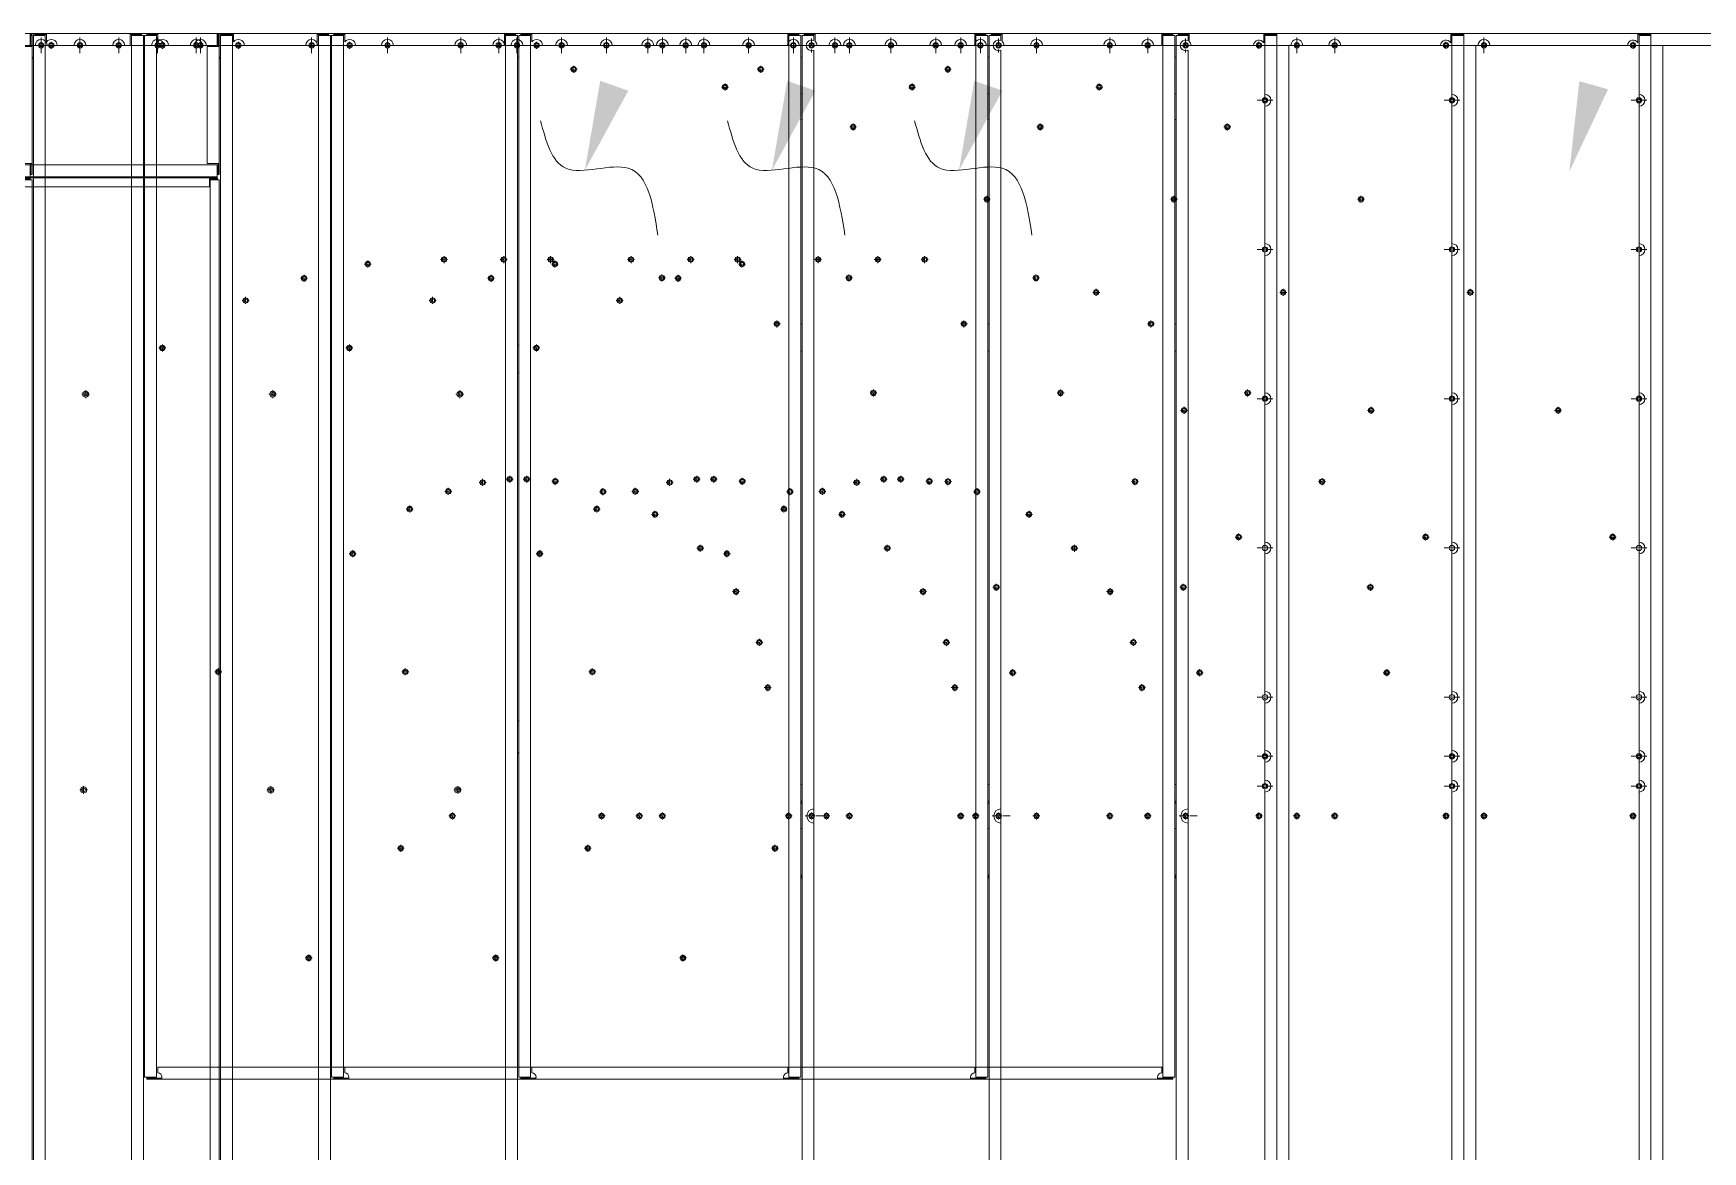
# Model space of a CAD drawing. Header units: millimetres. Extents: x -662849 to 32847, y -140377 to 24217.
# Drawn here: x -657834 to -655035, y -138500 to -136627 of the extents above; entities that cross this region are included whole.
import ezdxf

# ---------------------------------------------------------------- set-up
doc = ezdxf.new("R2010")
doc.units = ezdxf.units.MM
doc.linetypes.add('DASHDOT', pattern=[18.5, 12, -3, 0.5, -3])
doc.layers.add('냉각탑_dim', color=1, linetype='Continuous')

# ---------------------------------------------------------------- blocks, each defined once
blk = doc.blocks.new('1')
at = {"color": 7, "lineweight": 20}
for p, q in [((15742.1, 13502.4), (12749.1, 13502.4)), ((15747.6, 10057.9), (15747.6, 13498.9)), ((15767.6, 13498.9), (15767.6, 10057.9)), ((15769.6, 13502.4), (16223.6, 13502.4)), ((16225.6, 10057.9), (16225.6, 13498.9)), ((16245.6, 13498.9), (16245.6, 10057.9)), ((16247.6, 11753.9), (16247.6, 13498.9)), ((16267.6, 13498.9), (16267.6, 11753.9)), ((16269.6, 13502.4), (17325.6, 13502.4)), ((17327.6, 11753.9), (17327.6, 13498.9)), ((17347.6, 13498.9), (17347.6, 11753.9)), ((17349.6, 10057.9), (17349.6, 13498.9)), ((17371.6, 13502.4), (18123.6, 13502.4)), ((18125.6, 13498.9), (18125.6, 13400.4)), ((18145.6, 13498.9), (18145.6, 10057.9)), ((15392.1, 13482.4), (15437.1, 13482.4)), ((15457.1, 13482.4), (15502.1, 13482.4)), ((15522.1, 13482.4), (15567.1, 13482.4)), ((15587.1, 13482.4), (15632.1, 13482.4)), ((15652.1, 13482.4), (15697.1, 13482.4)), ((15717.1, 13482.4), (15742.1, 13482.4)), ((15725.6, 13480.4), (15725.6, 13284.4)), ((15745.6, 13284.4), (15745.6, 13480.4)), ((15787.6, 13482.4), (16017.6, 13482.4)), ((16037.6, 13482.4), (16223.6, 13482.4)), ((16287.6, 13482.4), (16517.6, 13482.4)), ((16537.6, 13482.4), (16767.6, 13482.4)), ((16787.6, 13482.4), (16861.6, 13482.4)), ((16881.6, 13482.4), (16936.6, 13482.4)), ((16956.6, 13482.4), (17011.6, 13482.4)), ((17031.6, 13482.4), (17105.6, 13482.4)), ((17125.6, 13482.4), (17325.6, 13482.4)), ((17369.6, 12203.4), (17369.6, 13474.3)), ((17374.6, 13482.4), (17605.6, 13482.4)), ((17625.6, 13482.4), (17855.6, 13482.4)), ((17875.6, 13482.4), (18106.6, 13482.4)), ((18165.6, 13482.4), (18165.6, 9922.4)), ((18125.6, 13380.4), (18125.6, 13150.4)), ((15742.1, 13282.4), (13397.1, 13282.4)), ((12749.1, 13262.4), (15742.1, 13262.4)), ((14763.2, 13260.4), (15729, 13260.4)), ((15729, 13245.4), (14763.2, 13245.4)), ((15730.6, 13257.3), (15730.6, 10407.5)), ((15745.6, 10407.5), (15745.6, 13257.3)), ((18125.6, 13130.4), (18125.6, 12900.4)), ((18125.6, 12880.4), (18125.6, 12650.4)), ((18125.6, 12630.4), (18125.6, 12400.4)), ((18125.6, 12380.4), (18125.6, 12301.4)), ((18125.6, 12281.4), (18125.6, 12251.4)), ((18125.6, 12231.4), (18125.6, 10057.9)), ((17369.6, 10057.9), (17369.6, 12179.4)), ((17327.6, 11770.4), (16269.6, 11770.4)), ((17331.8, 11750.4), (16275.8, 11750.4))]:
    blk.add_line(p, q, dxfattribs=at)
at = {"color": 7, "linetype": 'DASHDOT', "lineweight": 20}
for p, q in [((15447.1, 13495.4), (15447.1, 13469.4)), ((15512.1, 13495.4), (15512.1, 13469.4)), ((15577.1, 13495.4), (15577.1, 13469.4)), ((15642.1, 13495.4), (15642.1, 13469.4)), ((15707.1, 13495.4), (15707.1, 13469.4)), ((16027.6, 13495.4), (16027.6, 13469.4)), ((16527.6, 13495.4), (16527.6, 13469.4)), ((16777.6, 13495.4), (16777.6, 13469.4)), ((16871.6, 13495.4), (16871.6, 13469.4)), ((16946.6, 13495.4), (16946.6, 13469.4)), ((17021.6, 13495.4), (17021.6, 13469.4)), ((17115.6, 13495.4), (17115.6, 13469.4)), ((17365.6, 13494.1), (17365.6, 13470.7)), ((17615.6, 13495.4), (17615.6, 13469.4)), ((17865.6, 13495.4), (17865.6, 13469.4)), ((15460.1, 13482.4), (15434.1, 13482.4)), ((15525.1, 13482.4), (15499.1, 13482.4)), ((15590.1, 13482.4), (15564.1, 13482.4)), ((15655.1, 13482.4), (15629.1, 13482.4)), ((15720.1, 13482.4), (15694.1, 13482.4)), ((16040.6, 13482.4), (16014.6, 13482.4)), ((16540.6, 13482.4), (16514.6, 13482.4)), ((16790.6, 13482.4), (16764.6, 13482.4)), ((16884.6, 13482.4), (16858.6, 13482.4)), ((16959.6, 13482.4), (16933.6, 13482.4)), ((17034.6, 13482.4), (17008.6, 13482.4)), ((17128.6, 13482.4), (17102.6, 13482.4)), ((17377.3, 13482.4), (17353.9, 13482.4)), ((17628.6, 13482.4), (17602.6, 13482.4)), ((17878.6, 13482.4), (17852.6, 13482.4)), ((18138.6, 13390.4), (18112.6, 13390.4)), ((18125.6, 13403.4), (18125.6, 13377.4)), ((18125.6, 13153.4), (18125.6, 13127.4)), ((18138.6, 13140.4), (18112.6, 13140.4)), ((18125.6, 12903.4), (18125.6, 12877.4)), ((18138.6, 12890.4), (18112.6, 12890.4)), ((18125.6, 12653.4), (18125.6, 12627.4)), ((18138.6, 12640.4), (18112.6, 12640.4)), ((18125.6, 12403.4), (18125.6, 12377.4)), ((18138.6, 12390.4), (18112.6, 12390.4)), ((18138.6, 12291.4), (18112.6, 12291.4)), ((18125.6, 12304.4), (18125.6, 12278.4)), ((18138.6, 12241.4), (18112.6, 12241.4)), ((18125.6, 12254.4), (18125.6, 12228.4)), ((17369.6, 12207), (17369.6, 12175.8)), ((17385.2, 12191.4), (17354, 12191.4))]:
    blk.add_line(p, q, dxfattribs=at)
at = {"color": 7, "lineweight": 20, "ltscale": 0.0875}
for p, q in [((15742.1, 13502.4), (15742.1, 13498.9)), ((15747.6, 13498.9), (15751.1, 13498.9)), ((15769.6, 13502.4), (15769.6, 13498.9)), ((16223.6, 13502.4), (16223.6, 13498.9)), ((16245.6, 13498.9), (16242.1, 13498.9)), ((16247.6, 13498.9), (16251.1, 13498.9)), ((16269.6, 13502.4), (16269.6, 13498.9)), ((17325.6, 13502.4), (17325.6, 13498.9)), ((17347.6, 13498.9), (17344.1, 13498.9)), ((17349.6, 13498.9), (17353.1, 13498.9)), ((17371.6, 13502.4), (17371.6, 13498.9)), ((18123.6, 13502.4), (18123.6, 13498.9)), ((18145.6, 13498.9), (18142.1, 13498.9)), ((15745.6, 13480.4), (15742.1, 13480.4)), ((15745.6, 13284.4), (15742.1, 13284.4)), ((15742.1, 13262.4), (15742.1, 13265.9)), ((16247.6, 11753.9), (16251.1, 11753.9)), ((17347.6, 11753.9), (17344.1, 11753.9))]:
    blk.add_line(p, q, dxfattribs=at)
at = {"color": 7, "lineweight": 20, "ltscale": 0.0375}
for p, q in [((15743.6, 13498.9), (15742.1, 13498.9)), ((15751.1, 13500.4), (15751.1, 13498.9)), ((16242.1, 13500.4), (16242.1, 13498.9)), ((16251.1, 13498.9), (16251.1, 13500.4)), ((17344.1, 13498.9), (17344.1, 13500.4)), ((17353.1, 13500.4), (17353.1, 13498.9)), ((18142.1, 13500.4), (18142.1, 13498.9)), ((15743.6, 13265.9), (15742.1, 13265.9)), ((15742.5, 13258.8), (15742.5, 13257.3)), ((16251.1, 11753.9), (16251.1, 11752.4)), ((17344.1, 11753.9), (17344.1, 11752.4))]:
    blk.add_line(p, q, dxfattribs=at)
at = {"color": 7, "lineweight": 20, "ltscale": 0.4125}
for p, q in [((15742.1, 13482.4), (15742.1, 13498.9)), ((15751.1, 13498.9), (15767.6, 13498.9)), ((16223.6, 13498.9), (16223.6, 13482.4)), ((16225.6, 13498.9), (16242.1, 13498.9)), ((16251.1, 13498.9), (16267.6, 13498.9)), ((17325.6, 13498.9), (17325.6, 13482.4)), ((17327.6, 13498.9), (17344.1, 13498.9)), ((17353.1, 13498.9), (17369.6, 13498.9)), ((18125.6, 13498.9), (18142.1, 13498.9)), ((15742.1, 13480.4), (15725.6, 13480.4)), ((15725.6, 13284.4), (15742.1, 13284.4)), ((15742.1, 13265.9), (15742.1, 13282.4)), ((16267.6, 11753.9), (16251.1, 11753.9)), ((17344.1, 11753.9), (17327.6, 11753.9))]:
    blk.add_line(p, q, dxfattribs=at)
at = {"color": 7, "lineweight": 20, "ltscale": 0.4625}
for p, q in [((15743.6, 13498.9), (15743.6, 13480.4)), ((15745.6, 13480.4), (15745.6, 13498.9)), ((15751.1, 13502.4), (15769.6, 13502.4)), ((15769.6, 13500.4), (15751.1, 13500.4)), ((16223.6, 13502.4), (16242.1, 13502.4)), ((16242.1, 13500.4), (16223.6, 13500.4)), ((16251.1, 13502.4), (16269.6, 13502.4)), ((16269.6, 13500.4), (16251.1, 13500.4)), ((17325.6, 13502.4), (17344.1, 13502.4)), ((17344.1, 13500.4), (17325.6, 13500.4)), ((17353.1, 13502.4), (17371.6, 13502.4)), ((17371.6, 13500.4), (17353.1, 13500.4)), ((18123.6, 13502.4), (18142.1, 13502.4)), ((18142.1, 13500.4), (18123.6, 13500.4)), ((15743.6, 13284.4), (15743.6, 13265.9)), ((15745.6, 13265.9), (15745.6, 13284.4))]:
    blk.add_line(p, q, dxfattribs=at)
at = {"color": 7, "lineweight": 20, "ltscale": 0.05}
for p, q in [((15743.6, 13498.9), (15745.6, 13498.9)), ((15751.1, 13502.4), (15751.1, 13500.4)), ((16242.1, 13502.4), (16242.1, 13500.4)), ((16251.1, 13502.4), (16251.1, 13500.4)), ((17344.1, 13502.4), (17344.1, 13500.4)), ((17353.1, 13502.4), (17353.1, 13500.4)), ((18142.1, 13502.4), (18142.1, 13500.4)), ((16247.6, 13462.4), (16245.6, 13462.4)), ((16247.6, 13462.4), (16245.6, 13462.4)), ((17349.6, 13462.4), (17347.6, 13462.4)), ((17349.6, 13462.4), (17347.6, 13462.4)), ((15743.6, 13265.9), (15745.6, 13265.9)), ((17347.6, 12244.4), (17349.6, 12244.4)), ((17349.6, 12216.4), (17347.6, 12216.4)), ((17349.6, 12214.4), (17347.6, 12214.4)), ((17349.6, 12212.4), (17347.6, 12212.4)), ((17349.6, 12170.4), (17347.6, 12170.4)), ((17347.6, 12092.8), (17349.6, 12092.8)), ((17347.6, 12090.8), (17349.6, 12090.8)), ((17349.6, 12088.8), (17347.6, 12088.8)), ((17349.6, 12087.2), (17347.6, 12087.2)), ((16251.1, 11750.4), (16251.1, 11752.4)), ((16263.4, 11750.4), (16263.4, 11752.4)), ((16275.8, 11750.4), (16275.8, 11752.4)), ((17319.4, 11750.4), (17319.4, 11752.4)), ((17331.8, 11750.4), (17331.8, 11752.4)), ((17344.1, 11750.4), (17344.1, 11752.4))]:
    blk.add_line(p, q, dxfattribs=at)
at = {"color": 7, "lineweight": 20, "ltscale": 0.2625}
for p, q in [((15769.6, 13488.4), (15769.6, 13498.9)), ((16269.6, 13488.4), (16269.6, 13498.9))]:
    blk.add_line(p, q, dxfattribs=at)
at = {"color": 7, "linetype": 'DASHDOT', "lineweight": 20, "ltscale": 0.292505}
for p, q in [((15777.6, 13488.2), (15777.6, 13476.5)), ((16277.6, 13488.2), (16277.6, 13476.5)), ((18115.6, 13488.2), (18115.6, 13476.5)), ((16967, 13448.2), (16967, 13436.5)), ((17307.4, 13021.7), (17307.4, 13010)), ((17469.4, 12906), (17469.4, 12894.3)), ((17990.1, 12876.7), (17990.1, 12865)), ((17015.9, 12740.5), (17015.9, 12728.8)), ((17702.7, 12437.2), (17702.7, 12425.5)), ((17292.3, 12412.2), (17292.3, 12400.5)), ((16763.6, 12197.2), (16763.6, 12185.5)), ((17013.6, 12197.2), (17013.6, 12185.5)), ((17115.6, 12197.2), (17115.6, 12185.5)), ((17365.6, 12197.2), (17365.6, 12185.5)), ((17615.6, 12197.2), (17615.6, 12185.5)), ((17865.6, 12197.2), (17865.6, 12185.5)), ((18115.6, 12197.2), (18115.6, 12185.5)), ((16677.1, 12143.2), (16677.1, 12131.5))]:
    blk.add_line(p, q, dxfattribs=at)
at = {"color": 7, "lineweight": 20, "ltscale": 0.224999}
for p, q in [((16251.1, 13502.4), (16242.1, 13502.4)), ((17353.1, 13502.4), (17344.1, 13502.4))]:
    blk.add_line(p, q, dxfattribs=at)
at = {"color": 7, "lineweight": 20, "ltscale": 0.210944}
blk.add_line((17369.6, 13490.5), (17369.6, 13498.9), dxfattribs=at)
at = {"color": 7, "lineweight": 20, "ltscale": 0.244795}
blk.add_line((17371.6, 13489.1), (17371.6, 13498.9), dxfattribs=at)
at = {"color": 7, "lineweight": 20, "ltscale": 0.309422}
blk.add_line((18123.6, 13486.5), (18123.6, 13498.9), dxfattribs=at)
at = {"lineweight": 20}
for p, q in [((18142.1, 13502.4), (19245.6, 13502.4)), ((18145.6, 13498.9), (18145.6, 13502.4)), ((18145.6, 13482.4), (19245.6, 13482.4))]:
    blk.add_line(p, q, dxfattribs=at)
at = {"color": 7, "lineweight": 20, "ltscale": 0.012499}
for p, q in [((15747.6, 13462.4), (15747.1, 13462.4)), ((15747.6, 13460.4), (15747.1, 13460.4))]:
    blk.add_line(p, q, dxfattribs=at)
at = {"color": 7, "linetype": 'DASHDOT', "lineweight": 20, "ltscale": 0.2925}
for p, q in [((15783.4, 13482.4), (15771.7, 13482.4)), ((16283.4, 13482.4), (16271.7, 13482.4)), ((16755.4, 13123.7), (16743.7, 13123.7)), ((16627.6, 13116), (16615.9, 13116)), ((16520.7, 13092.2), (16509, 13092.2)), ((16422.8, 13055), (16411.1, 13055)), ((16283.2, 12975.5), (16271.5, 12975.5)), ((16762.4, 12735.1), (16750.7, 12735.1)), ((16820.1, 12750.1), (16808.4, 12750.1)), ((16602.4, 12630.7), (16590.7, 12630.7)), ((16376.8, 12432.9), (16365.1, 12432.9)), ((16769.4, 12191.4), (16757.7, 12191.4)), ((16682.9, 12137.4), (16671.2, 12137.4)), ((16528.6, 11953.5), (16516.9, 11953.5))]:
    blk.add_line(p, q, dxfattribs=at)
at = {"color": 7, "lineweight": 20, "ltscale": 0.13954}
blk.add_line((16780.4, 13481.3), (16774.8, 13481.3), dxfattribs=at)
at = {"color": 7, "lineweight": 20, "ltscale": 0.065314}
blk.add_line((16778.9, 13479.7), (16776.3, 13479.7), dxfattribs=at)
at = {"color": 7, "lineweight": 20, "ltscale": 0.074833}
blk.add_line((16944, 13480.9), (16944, 13483.9), dxfattribs=at)
at = {"color": 7, "linetype": 'DASHDOT', "lineweight": 20, "ltscale": 0.292499}
for p, q in [((18121.4, 13482.4), (18109.7, 13482.4)), ((17226.6, 13412.6), (17214.9, 13412.6)), ((17220.7, 13418.4), (17220.7, 13406.7)), ((17435.4, 13351.6), (17435.4, 13339.9)), ((17441.2, 13345.8), (17429.5, 13345.8)), ((17665.3, 13224.7), (17653.6, 13224.7)), ((17659.5, 13230.6), (17659.5, 13218.9)), ((16749.6, 13129.5), (16749.6, 13117.8)), ((16855.4, 13123.7), (16843.7, 13123.7)), ((16849.6, 13129.5), (16849.6, 13117.8)), ((16933.9, 13123.7), (16922.2, 13123.7)), ((16928.1, 13129.5), (16928.1, 13117.8)), ((16514.9, 13098), (16514.9, 13086.3)), ((16621.8, 13121.8), (16621.8, 13110.1)), ((17114.7, 13098.7), (17114.7, 13087)), ((17120.5, 13092.9), (17108.8, 13092.9)), ((17848.6, 13068.5), (17836.9, 13068.5)), ((17842.7, 13074.4), (17842.7, 13062.7)), ((16416.9, 13060.9), (16416.9, 13049.2)), ((17313.3, 13015.9), (17301.6, 13015.9)), ((16277.3, 12981.4), (16277.3, 12969.7)), ((17995.9, 12870.9), (17984.2, 12870.9)), ((16859.6, 12761.5), (16859.6, 12749.8)), ((16888.1, 12761.5), (16888.1, 12749.8)), ((16756.6, 12741), (16756.6, 12729.3)), ((16814.2, 12756), (16814.2, 12744.3)), ((16865.4, 12755.7), (16853.7, 12755.7)), ((16893.9, 12755.7), (16882.2, 12755.7)), ((16935.9, 12758), (16935.9, 12746.3)), ((17600.2, 12751.7), (17588.5, 12751.7)), ((17594.3, 12757.5), (17594.3, 12745.8)), ((16697.9, 12705.5), (16686.2, 12705.5)), ((16692.1, 12711.3), (16692.1, 12699.6)), ((17103.1, 12702.5), (17103.1, 12690.8)), ((18087.4, 12658.7), (18075.7, 12658.7)), ((18081.5, 12664.6), (18081.5, 12652.9)), ((16596.5, 12636.5), (16596.5, 12624.8)), ((17179.1, 12645.9), (17179.1, 12634.2)), ((17239.1, 12573.3), (17239.1, 12561.6)), ((17681.2, 12574.7), (17669.5, 12574.7)), ((17675.3, 12580.5), (17675.3, 12568.8)), ((17283.9, 12482.2), (17272.2, 12482.2)), ((17278.1, 12488.1), (17278.1, 12476.4)), ((16371, 12438.8), (16371, 12427.1)), ((17708.5, 12431.4), (17696.8, 12431.4)), ((17298.1, 12406.4), (17286.4, 12406.4)), ((17019.4, 12191.4), (17007.7, 12191.4)), ((17121.4, 12191.4), (17109.7, 12191.4)), ((17371.4, 12191.4), (17359.7, 12191.4)), ((17621.4, 12191.4), (17609.7, 12191.4)), ((17871.4, 12191.4), (17859.7, 12191.4)), ((18121.4, 12191.4), (18109.7, 12191.4)), ((16522.8, 11959.3), (16522.8, 11947.6))]:
    blk.add_line(p, q, dxfattribs=at)
at = {"color": 7, "linetype": 'DASHDOT', "lineweight": 20, "ltscale": 0.292502}
for p, q in [((16972.8, 13442.4), (16961.1, 13442.4)), ((17475.3, 12900.2), (17463.6, 12900.2)), ((16941.8, 12752.2), (16930.1, 12752.2)), ((17021.8, 12734.6), (17010.1, 12734.6)), ((17109, 12696.7), (17097.3, 12696.7)), ((17184.9, 12640.1), (17173.2, 12640.1)), ((17244.9, 12567.4), (17233.2, 12567.4))]:
    blk.add_line(p, q, dxfattribs=at)
at = {"color": 7, "lineweight": 20, "ltscale": 0.05367}
for p, q in [((17347.6, 13401.5), (17349.6, 13400.7)), ((17349.6, 13357.8), (17347.6, 13358.5))]:
    blk.add_line(p, q, dxfattribs=at)
at = {"color": 7, "lineweight": 20, "ltscale": 0.0775}
for p, q in [((15729, 13260.4), (15729, 13257.3)), ((15745.6, 13257.3), (15742.5, 13257.3))]:
    blk.add_line(p, q, dxfattribs=at)
at = {"color": 7, "lineweight": 20, "ltscale": 0.3375}
for p, q in [((15742.5, 13260.4), (15729, 13260.4)), ((15729, 13258.8), (15742.5, 13258.8))]:
    blk.add_line(p, q, dxfattribs=at)
at = {"color": 7, "lineweight": 20, "ltscale": 0.2975}
for p, q in [((15729, 13245.4), (15729, 13257.3)), ((15742.5, 13257.3), (15730.6, 13257.3))]:
    blk.add_line(p, q, dxfattribs=at)
at = {"color": 7, "lineweight": 20, "ltscale": 0.04}
blk.add_line((15742.5, 13260.4), (15742.5, 13258.8), dxfattribs=at)
at = {"color": 7, "lineweight": 20, "ltscale": 0.057149}
for p, q in [((17347.6, 13016.5), (17349.6, 13015.4)), ((17349.6, 12969.7), (17347.6, 12970.8))]:
    blk.add_line(p, q, dxfattribs=at)
at = {"color": 7, "lineweight": 20, "ltscale": 0.058406}
for p, q in [((16245.6, 12979.7), (16247.6, 12980.9)), ((16247.6, 12934.2), (16245.6, 12933)), ((16247.6, 12934.2), (16245.6, 12933))]:
    blk.add_line(p, q, dxfattribs=at)
at = {"color": 7, "linetype": 'DASHDOT', "lineweight": 20, "ltscale": 0.325}
for p, q in [((16148.9, 12904.5), (16148.9, 12891.5)), ((16155.4, 12898), (16142.4, 12898)), ((16151.9, 12235.1), (16138.9, 12235.1)), ((16145.4, 12241.6), (16145.4, 12228.6))]:
    blk.add_line(p, q, dxfattribs=at)
at = {"color": 7, "lineweight": 20, "ltscale": 0.066501}
for p, q in [((16247.6, 12351.3), (16245.6, 12349.5)), ((16247.6, 12298.1), (16245.6, 12296.3)), ((16247.6, 12298.1), (16245.6, 12296.3))]:
    blk.add_line(p, q, dxfattribs=at)
at = {"color": 7, "linetype": 'DASHDOT', "lineweight": 20, "ltscale": 0.195}
for p, q in [((16681, 12137.4), (16673.2, 12137.4)), ((16526.7, 11953.5), (16518.9, 11953.5))]:
    blk.add_line(p, q, dxfattribs=at)
at = {"color": 7, "linetype": 'DASHDOT', "lineweight": 20, "ltscale": 0.195001}
for p, q in [((16677.1, 12141.3), (16677.1, 12133.5)), ((16522.8, 11957.4), (16522.8, 11949.6))]:
    blk.add_line(p, q, dxfattribs=at)
at = {"color": 7, "lineweight": 20, "ltscale": 0.2375}
for p, q in [((16269.6, 11770.4), (16269.6, 11760.9)), ((17325.6, 11770.4), (17325.6, 11760.9))]:
    blk.add_line(p, q, dxfattribs=at)
at = {"color": 7, "lineweight": 20, "ltscale": 0.307899}
for p, q in [((16251.1, 11752.4), (16263.4, 11752.4)), ((16263.4, 11750.4), (16251.1, 11750.4)), ((17331.8, 11752.4), (17344.1, 11752.4)), ((17344.1, 11750.4), (17331.8, 11750.4))]:
    blk.add_line(p, q, dxfattribs=at)
at = {"color": 7, "lineweight": 20, "ltscale": 0.154601}
for p, q in [((16263.4, 11752.4), (16275.8, 11752.4)), ((16263.4, 11750.4), (16269.6, 11750.4)), ((16275.8, 11750.4), (16269.6, 11750.4)), ((17319.4, 11752.4), (17325.6, 11752.4)), ((17319.4, 11750.4), (17325.6, 11750.4)), ((17325.6, 11752.4), (17331.8, 11752.4)), ((17325.6, 11750.4), (17331.8, 11750.4))]:
    blk.add_line(p, q, dxfattribs=at)
at = {"color": 7, "lineweight": 20}
for centre, radius in [((15447.1, 13482.4), 4.5), ((15447.1, 13482.4), 3), ((15512.1, 13482.4), 4.5), ((15512.1, 13482.4), 3), ((15577.1, 13482.4), 4.5), ((15577.1, 13482.4), 3), ((15642.1, 13482.4), 4.5), ((15642.1, 13482.4), 3), ((15707.1, 13482.4), 4.5), ((15707.1, 13482.4), 3), ((15777.6, 13482.4), 4.5), ((15777.6, 13482.4), 3), ((16027.6, 13482.4), 4.5), ((16027.6, 13482.4), 3), ((16277.6, 13482.4), 4.5), ((16277.6, 13482.4), 3), ((16527.6, 13482.4), 4.5), ((16527.6, 13482.4), 3), ((16777.6, 13482.4), 4.5), ((16777.6, 13482.4), 3), ((16871.6, 13482.4), 4.5), ((16871.6, 13482.4), 3), ((16946.6, 13482.4), 4.5), ((16946.6, 13482.4), 3), ((17021.6, 13482.4), 4.5), ((17021.6, 13482.4), 3.3), ((17115.6, 13482.4), 4.5), ((17115.6, 13482.4), 3), ((17365.6, 13482.4), 4.5), ((17365.6, 13482.4), 3), ((17615.6, 13482.4), 4.5), ((17615.6, 13482.4), 3), ((17865.6, 13482.4), 4.5), ((17865.6, 13482.4), 3), ((18115.6, 13482.4), 4.5), ((18115.6, 13482.4), 3), ((16967, 13442.4), 4.5), ((16967, 13442.4), 3), ((17220.7, 13412.6), 4.5), ((17220.7, 13412.6), 3), ((18125.6, 13390.4), 4.5), ((18125.6, 13390.4), 3), ((17435.4, 13345.8), 4.5), ((17435.4, 13345.8), 3), ((17659.5, 13224.7), 4.5), ((17659.5, 13224.7), 3), ((16749.6, 13123.7), 4.5), ((16749.6, 13123.7), 3), ((16849.6, 13123.7), 4.5), ((16849.6, 13123.7), 3), ((16928.1, 13123.7), 4.5), ((16928.1, 13123.7), 3), ((18125.6, 13140.4), 4.5), ((18125.6, 13140.4), 3), ((16514.9, 13092.2), 4.5), ((16621.8, 13116), 4.5), ((16621.8, 13116), 3), ((17114.7, 13092.9), 4.5), ((17114.7, 13092.9), 3), ((16514.9, 13092.2), 3), ((17842.7, 13068.5), 4.5), ((17842.7, 13068.5), 3), ((16416.9, 13055), 4.5), ((16416.9, 13055), 3), ((17307.4, 13015.9), 4.5), ((17307.4, 13015.9), 3), ((16277.3, 12975.5), 4.5), ((16277.3, 12975.5), 3), ((16148.9, 12898), 5), ((16148.9, 12898), 3), ((17469.4, 12900.2), 4.5), ((17469.4, 12900.2), 3), ((17990.1, 12870.9), 4.5), ((17990.1, 12870.9), 3), ((18125.6, 12890.4), 4.5), ((18125.6, 12890.4), 3), ((16859.6, 12755.7), 4.5), ((16888.1, 12755.7), 4.5), ((16756.6, 12735.1), 4.5), ((16756.6, 12735.1), 3), ((16814.2, 12750.1), 4.5), ((16814.2, 12750.1), 3), ((16859.6, 12755.7), 3), ((16888.1, 12755.7), 3), ((16935.9, 12752.2), 4.5), ((16935.9, 12752.2), 3), ((17015.9, 12734.6), 4.5), ((17015.9, 12734.6), 3), ((17594.3, 12751.7), 4.5), ((17594.3, 12751.7), 3), ((16692.1, 12705.5), 4.5), ((16692.1, 12705.5), 3), ((17103.1, 12696.7), 4.5), ((17103.1, 12696.7), 3), ((18081.5, 12658.7), 4.5), ((18081.5, 12658.7), 3), ((16596.5, 12630.7), 4.5), ((16596.5, 12630.7), 3), ((17179.1, 12640.1), 4.5), ((17179.1, 12640.1), 3), ((18125.6, 12640.4), 4.5), ((17239.1, 12567.4), 4.5), ((17239.1, 12567.4), 3), ((17675.3, 12574.7), 4.5), ((17675.3, 12574.7), 3), ((17278.1, 12482.2), 4.5), ((17278.1, 12482.2), 3), ((16371, 12432.9), 4.5), ((16371, 12432.9), 3), ((17702.7, 12431.4), 4.5), ((17702.7, 12431.4), 3), ((17292.3, 12406.4), 4.5), ((17292.3, 12406.4), 3), ((18125.6, 12390.4), 4.5), ((18125.6, 12291.4), 4.5), ((18125.6, 12291.4), 3), ((16145.4, 12235.1), 5), ((16145.4, 12235.1), 3), ((18125.6, 12241.4), 4.5), ((18125.6, 12241.4), 3), ((16763.6, 12191.4), 4.5), ((16763.6, 12191.4), 3), ((17013.6, 12191.4), 4.5), ((17013.6, 12191.4), 3), ((17115.6, 12191.4), 4.5), ((17115.6, 12191.4), 3), ((17365.6, 12191.4), 4.5), ((17365.6, 12191.4), 3), ((17615.6, 12191.4), 4.5), ((17615.6, 12191.4), 3), ((17865.6, 12191.4), 4.5), ((17865.6, 12191.4), 3), ((18115.6, 12191.4), 4.5), ((18115.6, 12191.4), 3), ((16677.1, 12137.4), 4.5), ((16677.1, 12137.4), 3), ((16522.8, 11953.5), 4.5), ((16522.8, 11953.5), 3)]:
    blk.add_circle(centre, radius, dxfattribs=at)
for centre, radius, start, end in [((15447.1, 13482.4), 10, 0, 180), ((15512.1, 13482.4), 10, 0, 180), ((15577.1, 13482.4), 10, 0, 180), ((15642.1, 13482.4), 10, 0, 180), ((15707.1, 13482.4), 10, 0, 180), ((15742.1, 13498.9), 3.5, 0, 90), ((15742.1, 13498.9), 1.5, 0, 90), ((15751.1, 13498.9), 3.5, 90, 180), ((15751.1, 13498.9), 1.5, 90, 180), ((15777.6, 13482.4), 10, 0, 143.1301), ((16027.6, 13482.4), 10, 0, 180), ((16277.6, 13482.4), 10, 0, 143.1301), ((16527.6, 13482.4), 10, 0, 180), ((16777.6, 13482.4), 10, 0, 180), ((16871.6, 13482.4), 10, 0, 180), ((16946.6, 13482.4), 10, 0, 180), ((17021.6, 13482.4), 10, 0, 180), ((17115.6, 13482.4), 10, 0, 180), ((17365.6, 13482.4), 9, 63.6122, 296.3878), ((17365.6, 13482.4), 9, 0, 48.1897), ((17615.6, 13482.4), 10, 0, 180), ((17865.6, 13482.4), 10, 0, 180), ((18115.6, 13482.4), 9, 27.266, 180), ((18142.1, 13498.9), 3.5, 0, 90), ((18142.1, 13498.9), 1.5, 0, 90), ((15747.1, 13463.9), 1.5, 180, 270), ((15747.1, 13463.9), 3.5, 244.6225, 270), ((18142.1, 13465.9), 3.5, 359.7619, 0), ((18142.1, 13456.9), 3.5, 0, 0.2381), ((18125.6, 13390.4), 10, 270, 90), ((18125.6, 13140.4), 10, 270, 90), ((18125.6, 12890.4), 10, 270, 90), ((18125.6, 12640.4), 10, 270, 90), ((18125.6, 12390.4), 10, 270, 90), ((18142.1, 12323.9), 3.5, 359.762, 0), ((18142.1, 12314.9), 3.5, 0, 0.238), ((18125.6, 12291.4), 10, 270, 90), ((18125.6, 12241.4), 10, 270, 90), ((17369.6, 12191.4), 12, 90, 270), ((18142.1, 12217.9), 3.5, 359.762, 0), ((18142.1, 12208.9), 3.5, 0, 0.2381), ((18142.1, 12173.9), 3.5, 359.7619, 0), ((16269.6, 11753.9), 7, 0, 90), ((17325.6, 11753.9), 7, 90, 180)]:
    blk.add_arc(centre, radius, start, end, dxfattribs=at)
for points, knots in [([(16276.6, 11753.9), (16276.6, 11753.3), (16276.6, 11752.8), (16276.5, 11752.3), (16276.4, 11751.4), (16276.2, 11750.8), (16276.1, 11750.6), (16276, 11750.4), (16275.8, 11750.4), (16275.8, 11750.4), (16275.8, 11750.4), (16275.8, 11750.4)], [0, 0, 0, 0, 0, 0, 5.016208, 5.016208, 5.016208, 8.965092, 8.965092, 8.965092, 9.470029, 9.470029, 9.470029, 9.470029, 9.470029, 9.470029]), ([(16276.6, 11753.9), (16276.6, 11753.5), (16276.5, 11753), (16276.4, 11752.7), (16276.2, 11752.5), (16275.9, 11752.4), (16275.8, 11752.4), (16275.8, 11752.4), (16275.8, 11752.4)], [0, 0, 0, 0, 0, 0, 7.946312, 7.946312, 7.946312, 8.807471, 8.807471, 8.807471, 8.807471, 8.807471, 8.807471]), ([(17318.6, 11753.9), (17318.6, 11753.3), (17318.6, 11752.8), (17318.6, 11752.3), (17318.7, 11751.4), (17318.9, 11750.8), (17319, 11750.6), (17319.2, 11750.4), (17319.3, 11750.4), (17319.4, 11750.4), (17319.4, 11750.4), (17319.4, 11750.4)], [0, 0, 0, 0, 0, 0, 5.016208, 5.016208, 5.016208, 8.965092, 8.965092, 8.965092, 9.470029, 9.470029, 9.470029, 9.470029, 9.470029, 9.470029]), ([(17318.6, 11753.9), (17318.6, 11753.5), (17318.6, 11753), (17318.8, 11752.7), (17319, 11752.5), (17319.3, 11752.4), (17319.3, 11752.4), (17319.4, 11752.4), (17319.4, 11752.4)], [0, 0, 0, 0, 0, 0, 7.946312, 7.946312, 7.946312, 8.807471, 8.807471, 8.807471, 8.807471, 8.807471, 8.807471])]:
    blk.add_open_spline(points, degree=5, knots=knots, dxfattribs=at)
at = {"layer": '냉각탑_dim', "lineweight": 20}
blk.add_spline([(16911.3, 13356.2), (16953.6, 13276.6), (17058.2, 13276.6), (17108, 13164.6)], degree=3, dxfattribs=at)
for points in [[(17058.5, 13406.5), (16985.6, 13273.1), (17011.3, 13423)], [(18700.8, 13408.9), (18636, 13271.3), (18652.7, 13422.4)]]:
    blk.add_solid(points, dxfattribs=at)

msp = doc.modelspace()

# ---------------------------------------------------------------- block references
at = {"lineweight": 5}
for p in [(-673894.7, -150129), (-673581.2, -150129), (-673267.6, -150129)]:
    msp.add_blockref('1', p, dxfattribs=at)

doc.saveas('drawing.dxf')
